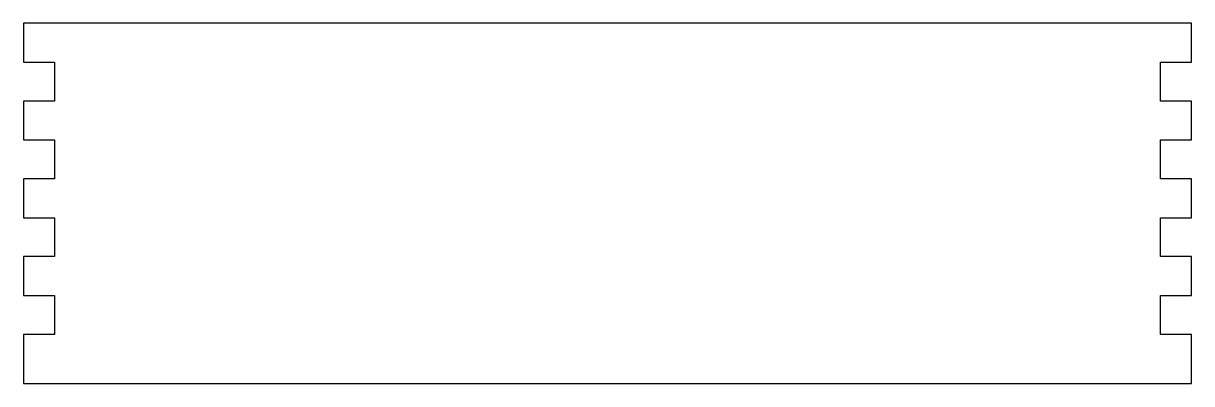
# Model space of a CAD drawing. Header units: millimetres. Extents: x -114 to 111, y -13 to 57.
import ezdxf

# ---------------------------------------------------------------- set-up
doc = ezdxf.new("R2010")
doc.units = ezdxf.units.MM
doc.layers.get('0').update_dxf_attribs({"linetype": 'CONTINUOUS'})

msp = doc.modelspace()

# ---------------------------------------------------------------- linework, layer by layer
msp.add_lwpolyline([(105.32, -3.08), (105.32, 4.42), (111.32, 4.42), (111.32, 11.92), (105.32, 11.92), (105.32, 19.42), (111.32, 19.42), (111.32, 26.92), (105.32, 26.92), (105.32, 34.42), (111.32, 34.42), (111.32, 41.92), (105.32, 41.92), (105.32, 49.42), (111.32, 49.42), (111.32, 56.92), (-113.68, 56.92), (-113.68, 49.42), (-107.68, 49.42), (-107.68, 41.92), (-113.68, 41.92), (-113.68, 34.42), (-107.68, 34.42), (-107.68, 26.92), (-113.68, 26.92), (-113.68, 19.42), (-107.68, 19.42), (-107.68, 11.92), (-113.68, 11.92), (-113.68, 4.42), (-107.68, 4.42), (-107.68, -3.08), (-113.68, -3.08), (-113.68, -12.58), (111.32, -12.58), (111.32, -3.08)], close=True)

doc.saveas('drawing.dxf')
